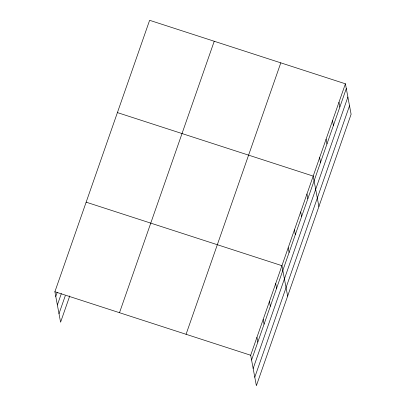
<?xml version="1.0" encoding="UTF-8"?>
<svg xmlns="http://www.w3.org/2000/svg" width="406" height="406" viewBox="0 0 406 406"><rect width="100%" height="100%" fill="white"/><g stroke="black" fill="none" stroke-linecap="round" stroke-linejoin="round"><path stroke-width="0.61" d="M69.761 295.918L60.59 322.197L54.891 291.747L149.621 20.3L345.41 83.803L351.109 114.253L256.379 385.7L250.68 355.25L345.41 83.803M55.779 296.497L57.241 292.315M57.368 304.977L61.326 293.629M59.002 313.716L65.254 295.801M119.501 312.701L214.231 41.255M186.07 334.295L280.8 62.849M251.568 360L346.298 88.554M253.156 368.481L347.886 97.034M254.79 377.22L349.52 105.773M117.415 112.594L313.204 176.097L318.898 206.547M86.153 202.168L281.942 265.676L287.641 296.121M54.891 291.747L250.68 355.25M338.969 102.261L339.858 107.011M332.524 120.724L333.417 125.474M326.084 139.182L326.972 143.932M319.644 157.64L320.532 162.39M306.951 194.012L307.839 198.762M300.699 211.927L301.587 216.677M294.446 229.842L295.335 234.592M288.194 247.761L289.082 252.507M275.689 283.591L276.577 288.341M269.437 301.506L270.325 306.256M263.184 319.42L264.073 324.171M256.932 337.335L257.82 342.085"/></g></svg>
